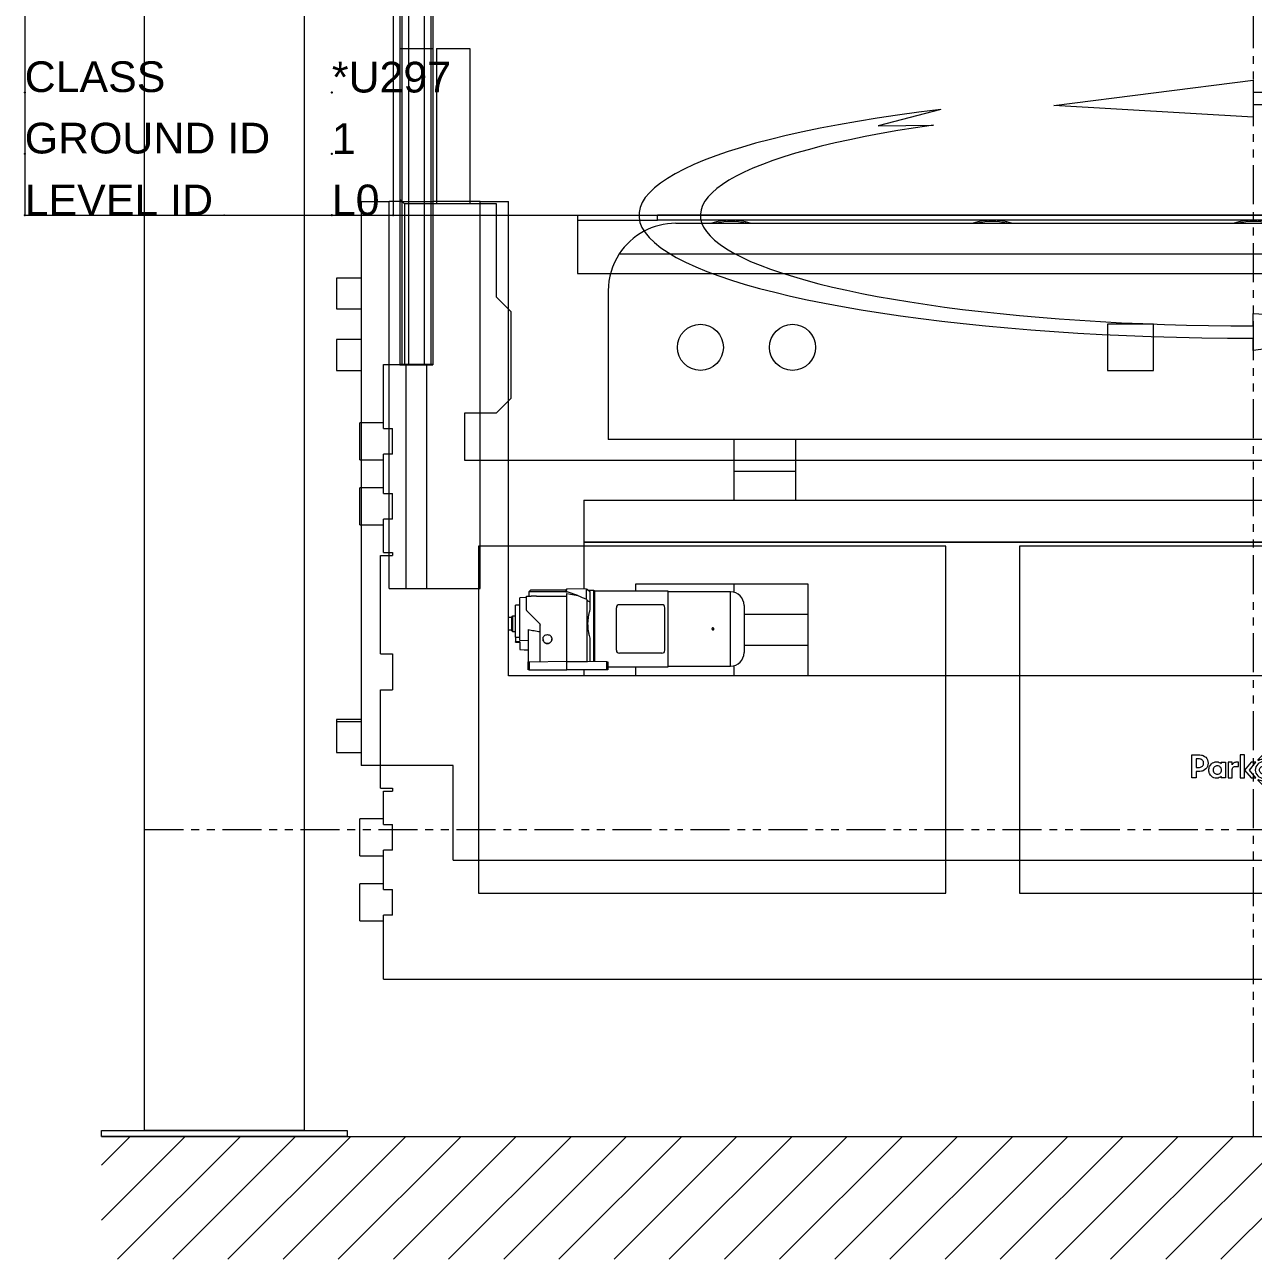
# Model space of a CAD drawing. Header units: inches. Extents: x 1381 to 8971, y 493 to 2599.
# Drawn here: x 7664.4 to 7864.4, y 620.2 to 821.3 of the extents above; entities that cross this region are included whole.
import ezdxf
from ezdxf.enums import TextEntityAlignment as Align

# ---------------------------------------------------------------- set-up
doc = ezdxf.new("R2010")
doc.units = ezdxf.units.IN
doc.header["$MEASUREMENT"] = 0
doc.linetypes.add('PHANTOM', pattern=[12.7, 6.35, -1.27, 1.27, -1.27, 1.27, -1.27])
for name, color, linetype in [('PK24-EQUIPMENT', 150, 'Continuous'), ('PK24-LOGO', 7, 'Continuous'), ('PK24E', 7, 'Continuous'), ('PK24E-DATA', 7, 'Continuous'), ('PK24E-STRUCT-CONCRETE', 7, 'Continuous'), ('PK24E-STRUCT-STEEL', 254, 'Continuous')]:
    doc.layers.add(name, color=color, linetype=linetype)
for name, color, linetype, true_color in [('PK24-SYS-ROOM', 8, 'Continuous', 0x808080), ('PK24E-COMP-PALLET', 132, 'Continuous', 0x00b7c8), ('PK24E-HELPER', 253, 'PHANTOM', 0xa1a1a1), ('PK24E-SYS-LIFT', 31, 'Continuous', 0xffcc5a), ('PK24E-SYS-SHELF', 31, 'Continuous', 0xffcc5a)]:
    doc.layers.add(name, color=color, linetype=linetype, true_color=true_color)
doc.layers.add('PK24E-TTARROW', color=20, linetype='Continuous', lineweight=20, true_color=0xf54b32)
doc.styles.add('Impact', font='impact.ttf', dxfattribs={"height": 5})
doc.styles.get("Standard").update_dxf_attribs({"font": 'arial.ttf'})

# ---------------------------------------------------------------- blocks, each defined once
blk = doc.blocks.new('ROOM-INFODISP--FRONT-COMP-PK24')
blk.add_point((0, 0))
blk = doc.blocks.new('ROOM-LIGHT--FRONT-COMP-PK24')
at = {"layer": 'PK24-EQUIPMENT', "color": 3, "lineweight": 5}
for p, q in [((-33.24, 248.24), (-42.08, 239.4)), ((-42.08, 239.4), (-33.24, 248.24)), ((-15.92, 239.4), (-24.76, 248.24)), ((-24.76, 248.24), (-15.92, 239.4)), ((-42.08, 230.92), (-33.24, 222.08)), ((-33.24, 222.08), (-42.08, 230.92)), ((-24.76, 222.08), (-15.92, 230.92)), ((-15.92, 230.92), (-24.76, 222.08))]:
    blk.add_line(p, q, dxfattribs=at)
for centre, start, end in [((-29, 244), 45, 135), ((-29, 244), 45, 135), ((-37.84, 235.16), 135, 225), ((-37.84, 235.16), 135, 225), ((-20.16, 235.16), 315, 45), ((-20.16, 235.16), 315, 45), ((-29, 226.32), 225, 315), ((-29, 226.32), 225, 315)]:
    blk.add_arc(centre, 6, start, end, dxfattribs=at)
at = {"layer": 'PK24E-HELPER'}
blk.add_point((0, 0), dxfattribs=at)
blk = doc.blocks.new('*U6')
for p in [(0, 14.29), (50, 14.29), (0, 4.29), (0, 4.29), (50, 4.29), (50, 4.29), (0, -5.71), (50, -5.71)]:
    blk.add_point(p)
blk = doc.blocks.new('*U7')
at = {"layer": 'PK24-SYS-ROOM', "lineweight": 5}
for points in [[(-200, 0), (200, 0), (200, 260), (-200, 260)], [(-140, 0), (140, 0), (140, 210), (-140, 210)]]:
    blk.add_lwpolyline(points, close=True, dxfattribs=at)
for name in ['ROOM-LIGHT--FRONT-COMP-PK24', 'ROOM-INFODISP--FRONT-COMP-PK24']:
    blk.add_blockref(name, (-140, 0), dxfattribs=at)
at = {"layer": 'PK24E-DATA', "lineweight": 5}
blk.add_blockref('*U6', (-200, 5.71), dxfattribs=at)
at = {"layer": 'PK24-SYS-ROOM', "color": 3, "lineweight": 5, "style": 'Impact'}
blk.add_attdef('ROOMNO', text='', height=10, dxfattribs=at).set_placement((178.82, 230), align=Align.CENTER)
at = {"layer": 'PK24E-DATA', "lineweight": 5, "char_height": 5, "attachment_point": 7}
for s, insert in [('CLASS', (-200, 20)), ('GROUND ID', (-200, 10)), ('LEVEL ID', (-200, 0))]:
    blk.add_mtext_dynamic_manual_height_columns(s, width=50, gutter_width=50, heights=[0], dxfattribs=dict(at, insert=insert))
at = {"layer": 'PK24E-DATA', "lineweight": 5}
for tag, p in [('COMP_TYPE', (-150, 20)), ('GROUND_ID', (-150, 10)), ('LEVEL_ID', (-150, 0))]:
    blk.add_attdef(tag, p, '', height=5, dxfattribs=at)
blk = doc.blocks.new('TTARROW---TOP-DECOR-PK24')
at = {"layer": 'PK24E-TTARROW', "lineweight": 5}
for points in [[(0, 90), (0, 80), (-32.49, 89.27), (0, 110), (0, 100, -0.763437), (50.85, -86.11), (61.06, -72.77), (52.06, -73.42, 0.73095)], [(0, -90), (0, -80), (32.49, -89.27), (0, -110), (0, -100, -0.763437), (-50.85, 86.11), (-61.06, 72.77), (-52.06, 73.42, 0.73095)]]:
    blk.add_lwpolyline(points, format="xyb", close=True, dxfattribs=at)
blk = doc.blocks.new('ELIFTTT-TT--BACK-COMP-PKE24')
at = {"layer": 'PK24E-SYS-LIFT', "lineweight": 5}
for p, q in [((-94, -1.3), (94, -1.3)), ((-103.22, -6.3), (103.22, -6.3)), ((-105, -12.3), (-105, -36.5)), ((-23.75, -17.75), (-23.75, -25.25)), ((-16.25, -17.75), (-23.75, -17.75)), ((-16.25, -25.25), (-16.25, -17.75)), ((-23.75, -25.25), (-16.25, -25.25)), ((105, -36.5), (-105, -36.5)), ((-84.5, -41.7), (-84.5, -36.5)), ((-74.5, -36.5), (-74.5, -41.7)), ((-74.5, -41.7), (-84.5, -41.7)), ((-84.5, -46.4), (-84.5, -41.7)), ((-74.5, -41.7), (-74.5, -46.4)), ((-109, -46.4), (-109, -53.2)), ((-109, -46.4), (-84.5, -46.4)), ((-84.5, -46.4), (-74.5, -46.4)), ((-74.5, -46.4), (-64.86, -46.4)), ((-64.86, -46.4), (64.86, -46.4)), ((109, -53.2), (-109, -53.2))]:
    blk.add_line(p, q, dxfattribs=at)
for centre in [(-90, -21.5), (-75, -21.5)]:
    blk.add_circle(centre, 3.75, dxfattribs=at)
for centre, radius, start, end in [((-94, -12.3), 11, 90, 146.9443), ((-85, -10.8), 10, 71.8051, 108.1949), ((-85, -10.8), 9.8, 75.7866, 104.2134), ((-42.5, -10.8), 10, 71.8051, 108.1949), ((-42.5, -10.8), 9.8, 75.7866, 104.2134), ((0, -10.8), 10, 71.8051, 108.1949), ((0, -10.8), 9.8, 75.7866, 104.2134), ((-94, -12.3), 11, 146.9443, 180)]:
    blk.add_arc(centre, radius, start, end, dxfattribs=at)
blk = doc.blocks.new('LOGO----DECOR-PK24')
at = {"layer": 'PK24-LOGO', "lineweight": 5}
for p, q in [((-10, 2.13), (-8.71, 2.13)), ((-10, -1.62), (-10, 2.13)), ((-8.71, 2.13), (-8.43, 2.11)), ((-8.43, 2.11), (-8.3, 2.07)), ((-8.3, 2.07), (-8.17, 2.03)), ((-8.17, 2.03), (-7.94, 1.9)), ((-1.42, 2.13), (-2.13, 2.13)), ((-2.13, 2.13), (-2.13, -1.62)), ((-1.42, -1.62), (-1.42, 2.13)), ((0.79, 1.37), (1.61, 2.19)), ((1.61, 2.19), (1.67, 2.21)), ((1.67, 2.21), (1.73, 2.19)), ((1.73, 2.19), (2.54, 1.37)), ((3.31, 2.13), (4.01, 2.13)), ((3.31, -1.62), (3.31, 2.13)), ((4.01, 2.13), (4.01, -1.62)), ((-9.29, 1.47), (-9.29, 0.11)), ((-8.76, 1.47), (-9.29, 1.47)), ((-9.29, 0.11), (-8.76, 0.11)), ((-8.61, 1.46), (-8.76, 1.47)), ((-8.76, 0.11), (-8.61, 0.13)), ((-8.48, 1.42), (-8.61, 1.46)), ((-8.61, 0.13), (-8.48, 0.17)), ((-8.36, 1.35), (-8.48, 1.42)), ((-8.48, 0.17), (-8.36, 0.23)), ((-8.26, 1.27), (-8.36, 1.35)), ((-8.36, 0.23), (-8.26, 0.31)), ((-8.19, 1.17), (-8.26, 1.27)), ((-8.26, 0.31), (-8.19, 0.41)), ((-8.13, 1.05), (-8.19, 1.17)), ((-8.19, 0.41), (-8.13, 0.53)), ((-8.09, 0.93), (-8.13, 1.05)), ((-8.13, 0.53), (-8.09, 0.66)), ((-8.08, 0.79), (-8.09, 0.93)), ((-8.09, 0.66), (-8.08, 0.79)), ((-7.94, 1.9), (-7.74, 1.74)), ((-7.74, 1.74), (-7.58, 1.55)), ((-7.58, 0.04), (-7.74, -0.16)), ((-7.58, 1.55), (-7.46, 1.32)), ((-7.46, 0.27), (-7.58, 0.04)), ((-7.46, 1.32), (-7.38, 1.06)), ((-7.38, 0.52), (-7.46, 0.27)), ((-7.38, 1.06), (-7.36, 0.79)), ((-7.36, 0.79), (-7.38, 0.52)), ((-7.19, -0.02), (-7.16, 0.13)), ((-7.16, 0.13), (-7.11, 0.26)), ((-7.11, 0.26), (-6.98, 0.49)), ((-6.98, 0.49), (-6.82, 0.68)), ((-6.82, 0.68), (-6.62, 0.82)), ((-6.62, 0.82), (-6.41, 0.92)), ((-6.42, 0.06), (-6.48, -0.05)), ((-6.33, 0.17), (-6.42, 0.06)), ((-6.41, 0.92), (-6.19, 0.98)), ((-6.23, 0.25), (-6.33, 0.17)), ((-6.11, 0.31), (-6.23, 0.25)), ((-6.19, 0.98), (-5.97, 1)), ((-5.98, 0.35), (-6.11, 0.31)), ((-5.84, 0.36), (-5.98, 0.35)), ((-5.97, 1), (-5.74, 0.98)), ((-5.71, 0.35), (-5.84, 0.36)), ((-5.74, 0.98), (-5.53, 0.92)), ((-5.58, 0.31), (-5.71, 0.35)), ((-5.47, 0.24), (-5.58, 0.31)), ((-5.53, 0.92), (-5.35, 0.82)), ((-5.37, 0.16), (-5.47, 0.24)), ((-5.29, 0.06), (-5.37, 0.16)), ((-5.35, 0.82), (-5.21, 0.7)), ((-5.23, -0.06), (-5.29, 0.06)), ((-5.21, 0.7), (-5.21, 0.95)), ((-5.21, 0.95), (-4.5, 0.95)), ((-4.5, 0.95), (-4.5, -1.62)), ((-3.41, 0.95), (-4.11, 0.95)), ((-4.11, 0.95), (-4.11, -1.62)), ((-3.41, 0.53), (-3.41, 0.95)), ((-3.36, 0.62), (-3.41, 0.53)), ((-3.37, -0.03), (-3.32, 0.06)), ((-3.29, 0.71), (-3.36, 0.62)), ((-3.32, 0.06), (-3.26, 0.13)), ((-3.22, 0.78), (-3.29, 0.71)), ((-3.26, 0.13), (-3.19, 0.19)), ((-3.14, 0.84), (-3.22, 0.78)), ((-3.19, 0.19), (-3.11, 0.23)), ((-3.05, 0.89), (-3.14, 0.84)), ((-3.11, 0.23), (-3.02, 0.26)), ((-2.94, 0.92), (-3.05, 0.89)), ((-3.02, 0.26), (-2.92, 0.27)), ((-2.83, 0.94), (-2.94, 0.92)), ((-2.92, 0.27), (-2.42, 0.27)), ((-2.7, 0.95), (-2.83, 0.94)), ((-2.42, 0.95), (-2.7, 0.95)), ((-2.42, 0.27), (-2.42, 0.95)), ((-0.37, 0.95), (-1.42, -0.33)), ((-0.61, -0.33), (0.44, 0.95)), ((0.44, 0.95), (-0.37, 0.95)), ((0.44, 0.19), (0.36, -0.06)), ((0.56, 0.41), (0.44, 0.19)), ((0.72, 0.61), (0.56, 0.41)), ((0.92, 0.77), (0.72, 0.61)), ((0.77, 1.32), (0.79, 1.37)), ((0.78, 1.26), (0.77, 1.32)), ((0.81, 1.24), (0.78, 1.26)), ((0.85, 1.23), (0.81, 1.24)), ((0.89, 1.24), (0.85, 1.23)), ((1.07, 1.32), (0.89, 1.24)), ((1.15, 0.9), (0.92, 0.77)), ((1.27, 1.37), (1.07, 1.32)), ((1.07, -0.08), (1.13, 0.03)), ((1.13, 0.03), (1.21, 0.12)), ((1.4, 0.98), (1.15, 0.9)), ((1.21, 0.12), (1.3, 0.2)), ((1.46, 1.41), (1.27, 1.37)), ((1.3, 0.2), (1.41, 0.26)), ((1.67, 1), (1.4, 0.98)), ((1.41, 0.26), (1.54, 0.3)), ((1.67, 1.42), (1.46, 1.41)), ((1.54, 0.3), (1.67, 0.31)), ((1.87, 1.41), (1.67, 1.42)), ((1.94, 0.98), (1.67, 1)), ((1.67, 0.31), (1.8, 0.3)), ((1.8, 0.3), (1.92, 0.26)), ((2.07, 1.37), (1.87, 1.41)), ((1.92, 0.26), (2.03, 0.2)), ((2.19, 0.9), (1.94, 0.98)), ((2.03, 0.2), (2.13, 0.12)), ((2.26, 1.32), (2.07, 1.37)), ((2.13, 0.12), (2.2, 0.03)), ((2.41, 0.77), (2.19, 0.9)), ((2.2, 0.03), (2.26, -0.08)), ((2.45, 1.24), (2.26, 1.32)), ((2.61, 0.61), (2.41, 0.77)), ((2.48, 1.23), (2.45, 1.24)), ((2.52, 1.24), (2.48, 1.23)), ((2.55, 1.26), (2.52, 1.24)), ((2.54, 1.37), (2.57, 1.32)), ((2.57, 1.32), (2.55, 1.26)), ((2.78, 0.41), (2.61, 0.61)), ((2.9, 0.19), (2.78, 0.41)), ((2.98, -0.06), (2.9, 0.19)), ((4.37, -0.02), (4.4, 0.13)), ((4.4, 0.13), (4.45, 0.26)), ((4.45, 0.26), (4.58, 0.49)), ((4.58, 0.49), (4.74, 0.68)), ((4.74, 0.68), (4.93, 0.82)), ((4.93, 0.82), (5.15, 0.92)), ((5.14, 0.06), (5.08, -0.05)), ((5.23, 0.17), (5.14, 0.06)), ((5.15, 0.92), (5.37, 0.98)), ((5.33, 0.25), (5.23, 0.17)), ((5.45, 0.31), (5.33, 0.25)), ((5.37, 0.98), (5.59, 1)), ((5.58, 0.35), (5.45, 0.31)), ((5.72, 0.36), (5.58, 0.35)), ((5.59, 1), (5.82, 0.98)), ((5.85, 0.35), (5.72, 0.36)), ((5.82, 0.98), (6.03, 0.92)), ((5.98, 0.31), (5.85, 0.35)), ((6.09, 0.24), (5.98, 0.31)), ((6.03, 0.92), (6.21, 0.82)), ((6.19, 0.16), (6.09, 0.24)), ((6.27, 0.06), (6.19, 0.16)), ((6.21, 0.82), (6.35, 0.7)), ((6.32, -0.06), (6.27, 0.06)), ((6.35, 0.7), (6.35, 0.95)), ((6.35, 0.95), (7.06, 0.95)), ((7.06, 0.95), (7.06, -1.62)), ((8.33, -1.51), (7.31, 0.95)), ((7.31, 0.95), (8.05, 0.95)), ((8.05, 0.95), (8.68, -0.63)), ((10, 0.95), (8.51, -2.81)), ((8.68, -0.63), (9.27, 0.95)), ((9.27, 0.95), (10, 0.95)), ((-9.29, -1.62), (-10, -1.62)), ((-8.71, -0.55), (-9.29, -0.55)), ((-9.29, -0.55), (-9.29, -1.62)), ((-8.43, -0.52), (-8.71, -0.55)), ((-8.3, -0.49), (-8.43, -0.52)), ((-8.17, -0.44), (-8.3, -0.49)), ((-7.94, -0.32), (-8.17, -0.44)), ((-7.74, -0.16), (-7.94, -0.32)), ((-7.22, -0.33), (-7.21, -0.17)), ((-7.21, -0.5), (-7.22, -0.33)), ((-7.21, -0.17), (-7.19, -0.02)), ((-7.19, -0.65), (-7.21, -0.5)), ((-7.16, -0.79), (-7.19, -0.65)), ((-7.1, -0.92), (-7.16, -0.79)), ((-6.97, -1.15), (-7.1, -0.92)), ((-6.81, -1.34), (-6.97, -1.15)), ((-6.62, -1.48), (-6.81, -1.34)), ((-6.41, -1.59), (-6.62, -1.48)), ((-6.52, -0.18), (-6.53, -0.33)), ((-6.53, -0.33), (-6.52, -0.47)), ((-6.48, -0.05), (-6.52, -0.18)), ((-6.52, -0.47), (-6.48, -0.6)), ((-6.48, -0.6), (-6.42, -0.72)), ((-6.42, -0.72), (-6.33, -0.82)), ((-6.19, -1.65), (-6.41, -1.59)), ((-6.33, -0.82), (-6.23, -0.9)), ((-6.23, -0.9), (-6.11, -0.97)), ((-5.98, -1.67), (-6.19, -1.65)), ((-6.11, -0.97), (-5.98, -1.01)), ((-5.98, -1.01), (-5.84, -1.02)), ((-5.74, -1.65), (-5.98, -1.67)), ((-5.84, -1.02), (-5.71, -1.01)), ((-5.53, -1.57), (-5.74, -1.65)), ((-5.71, -1.01), (-5.58, -0.97)), ((-5.58, -0.97), (-5.47, -0.9)), ((-5.35, -1.47), (-5.53, -1.57)), ((-5.47, -0.9), (-5.37, -0.82)), ((-5.37, -0.82), (-5.29, -0.72)), ((-5.21, -1.33), (-5.35, -1.47)), ((-5.29, -0.72), (-5.23, -0.6)), ((-5.2, -0.19), (-5.23, -0.06)), ((-5.23, -0.6), (-5.2, -0.47)), ((-5.21, -1.62), (-5.21, -1.33)), ((-5.21, -1.33), (-5.21, -1.33)), ((-4.5, -1.62), (-5.21, -1.62)), ((-5.19, -0.33), (-5.2, -0.19)), ((-5.2, -0.47), (-5.19, -0.33)), ((-4.11, -1.62), (-3.41, -1.62)), ((-3.41, -0.21), (-3.4, -0.12)), ((-3.41, -1.62), (-3.41, -0.21)), ((-3.4, -0.12), (-3.37, -0.03)), ((-2.13, -1.62), (-1.42, -1.62)), ((-1.42, -0.33), (-0.37, -1.62)), ((0.44, -1.62), (-0.61, -0.33)), ((-0.37, -1.62), (0.44, -1.62)), ((0.36, -0.06), (0.33, -0.33)), ((0.33, -0.33), (0.36, -0.6)), ((0.36, -0.6), (0.44, -0.85)), ((0.44, -0.85), (0.56, -1.08)), ((0.56, -1.08), (0.72, -1.28)), ((0.72, -1.28), (0.92, -1.44)), ((0.77, -1.98), (0.78, -1.93)), ((0.79, -2.04), (0.77, -1.98)), ((0.78, -1.93), (0.81, -1.9)), ((0.81, -1.9), (0.85, -1.89)), ((0.85, -1.89), (0.89, -1.9)), ((0.89, -1.9), (1.07, -1.98)), ((0.92, -1.44), (1.15, -1.56)), ((1.02, -0.33), (1.03, -0.2)), ((1.03, -0.46), (1.02, -0.33)), ((1.03, -0.2), (1.07, -0.08)), ((1.07, -0.59), (1.03, -0.46)), ((1.13, -0.7), (1.07, -0.59)), ((1.07, -1.98), (1.27, -2.04)), ((1.21, -0.79), (1.13, -0.7)), ((1.15, -1.56), (1.4, -1.64)), ((1.3, -0.87), (1.21, -0.79)), ((1.41, -0.93), (1.3, -0.87)), ((1.4, -1.64), (1.67, -1.67)), ((1.54, -0.97), (1.41, -0.93)), ((1.67, -0.98), (1.54, -0.97)), ((1.8, -0.97), (1.67, -0.98)), ((1.67, -1.67), (1.94, -1.64)), ((1.92, -0.93), (1.8, -0.97)), ((2.03, -0.87), (1.92, -0.93)), ((1.94, -1.64), (2.19, -1.56)), ((2.13, -0.79), (2.03, -0.87)), ((2.07, -2.04), (2.26, -1.98)), ((2.2, -0.7), (2.13, -0.79)), ((2.19, -1.56), (2.41, -1.44)), ((2.26, -0.59), (2.2, -0.7)), ((2.26, -0.08), (2.3, -0.2)), ((2.3, -0.46), (2.26, -0.59)), ((2.26, -1.98), (2.45, -1.9)), ((2.3, -0.2), (2.31, -0.33)), ((2.31, -0.33), (2.3, -0.46)), ((2.41, -1.44), (2.61, -1.28)), ((2.45, -1.9), (2.48, -1.89)), ((2.48, -1.89), (2.52, -1.9)), ((2.52, -1.9), (2.55, -1.93)), ((2.57, -1.98), (2.54, -2.04)), ((2.55, -1.93), (2.57, -1.98)), ((2.61, -1.28), (2.78, -1.08)), ((2.78, -1.08), (2.9, -0.85)), ((2.9, -0.85), (2.98, -0.6)), ((3, -0.33), (2.98, -0.06)), ((2.98, -0.6), (3, -0.33)), ((4.01, -1.62), (3.31, -1.62)), ((4.34, -0.17), (4.37, -0.02)), ((4.34, -0.33), (4.34, -0.17)), ((4.34, -0.5), (4.34, -0.33)), ((4.37, -0.65), (4.34, -0.5)), ((4.4, -0.79), (4.37, -0.65)), ((4.46, -0.92), (4.4, -0.79)), ((4.59, -1.15), (4.46, -0.92)), ((4.75, -1.34), (4.59, -1.15)), ((4.94, -1.48), (4.75, -1.34)), ((5.15, -1.59), (4.94, -1.48)), ((5.04, -0.18), (5.03, -0.33)), ((5.03, -0.33), (5.04, -0.47)), ((5.08, -0.05), (5.04, -0.18)), ((5.04, -0.47), (5.08, -0.6)), ((5.08, -0.6), (5.14, -0.72)), ((5.14, -0.72), (5.23, -0.82)), ((5.37, -1.65), (5.15, -1.59)), ((5.23, -0.82), (5.33, -0.9)), ((5.33, -0.9), (5.45, -0.97)), ((5.58, -1.67), (5.37, -1.65)), ((5.45, -0.97), (5.58, -1.01)), ((5.58, -1.01), (5.72, -1.02)), ((5.81, -1.65), (5.58, -1.67)), ((5.72, -1.02), (5.85, -1.01)), ((6.03, -1.57), (5.81, -1.65)), ((5.85, -1.01), (5.98, -0.97)), ((5.98, -0.97), (6.09, -0.9)), ((6.21, -1.47), (6.03, -1.57)), ((6.09, -0.9), (6.19, -0.82)), ((6.19, -0.82), (6.27, -0.72)), ((6.35, -1.33), (6.21, -1.47)), ((6.27, -0.72), (6.32, -0.6)), ((6.36, -0.19), (6.32, -0.06)), ((6.32, -0.6), (6.36, -0.47)), ((6.35, -1.62), (6.35, -1.33)), ((6.35, -1.33), (6.35, -1.33)), ((7.06, -1.62), (6.35, -1.62)), ((6.37, -0.33), (6.36, -0.19)), ((6.36, -0.47), (6.37, -0.33)), ((7.8, -2.81), (8.33, -1.51)), ((1.61, -2.85), (0.79, -2.04)), ((1.27, -2.04), (1.46, -2.07)), ((1.46, -2.07), (1.67, -2.09)), ((1.67, -2.88), (1.61, -2.85)), ((1.67, -2.09), (1.87, -2.07)), ((1.73, -2.85), (1.67, -2.88)), ((2.54, -2.04), (1.73, -2.85)), ((1.87, -2.07), (2.07, -2.04)), ((8.51, -2.81), (7.8, -2.81))]:
    blk.add_line(p, q, dxfattribs=at)
blk = doc.blocks.new('ELIFTTT-CHASIS--BACK-COMP-PKE24')
at = {"layer": 'PK24E-SYS-LIFT', "lineweight": 5}
for p, q in [((-145.25, 2.25), (-145.25, -89.6)), ((-145.25, 2.25), (-140.65, 2.25)), ((-140.65, -60.75), (-140.65, 2.25)), ((-138.95, 2.25), (-140.65, 2.25)), ((-138.95, 2.25), (-138.95, -24.25)), ((-138.95, 2.25), (-138.62, 2.25)), ((-138.62, 2.25), (-138.62, -24.25)), ((-138.62, 2.25), (-137.52, 2.25)), ((-137.52, 2.25), (-137.52, -24.25)), ((-137.52, 2.25), (-134.98, 2.25)), ((-134.98, 2.25), (-134.98, -24.25)), ((-134.98, 2.25), (-133.88, 2.25)), ((-133.88, 2.25), (-133.88, -24.25)), ((-133.88, 2.25), (-133.55, 2.25)), ((-133.55, 2.25), (-133.55, -24.25)), ((-125.85, 2.25), (-133.55, 2.25)), ((-125.85, -60.75), (-125.85, 2.25)), ((-125.85, 2.25), (-121.25, 2.25)), ((-121.25, -75), (-121.25, 2.25)), ((-145.25, -10.25), (-149.25, -10.25)), ((-149.25, -10.25), (-149.25, -10.88)), ((-149.25, -10.88), (-149.25, -15.25)), ((-149.25, -15.25), (-145.25, -15.25)), ((-145.25, -20.25), (-149.25, -20.25)), ((-149.25, -20.25), (-149.25, -25.25)), ((-149.25, -25.25), (-145.25, -25.25)), ((-138.95, -24.25), (-138.62, -24.25)), ((-138.62, -24.25), (-137.52, -24.25)), ((-137.97, -24.33), (-137.97, -60.75)), ((-137.97, -24.33), (-134.53, -24.33)), ((-137.52, -24.25), (-134.98, -24.25)), ((-134.98, -24.25), (-133.88, -24.25)), ((-134.53, -60.75), (-134.53, -24.33)), ((-133.88, -24.25), (-133.55, -24.25)), ((-109, -53.2), (-109, -60.85)), ((-109, -53.2), (109, -53.2)), ((-100.5, -61.21), (-100.5, -60)), ((-100.5, -60), (-84.5, -60)), ((-84.5, -60), (-72.5, -60)), ((-84.5, -61.39), (-84.5, -60)), ((-72.5, -60), (-72.5, -65)), ((-140.65, -60.75), (-125.85, -60.75)), ((-118.3, -62.22), (-119.4, -62.28)), ((-119.4, -69.25), (-119.4, -62.28)), ((-118.3, -62), (-117.91, -62)), ((-118.3, -64.31), (-118.3, -62)), ((-117.61, -61), (-117.91, -61.3)), ((-117.91, -61.3), (-117.91, -62)), ((-111.91, -61.3), (-117.91, -61.3)), ((-117.91, -62), (-117.56, -62)), ((-117.61, -61), (-111.91, -61)), ((-116.66, -62), (-117.56, -62)), ((-116.66, -62), (-116.65, -62)), ((-116.65, -62), (-111.91, -62)), ((-111.69, -61.3), (-111.91, -61)), ((-111.75, -61), (-111.91, -61)), ((-111.91, -61), (-111.91, -61)), ((-111.91, -61.3), (-111.69, -61.3)), ((-111.91, -62), (-111.75, -62)), ((-111.75, -61), (-111.75, -60.8)), ((-108.55, -60.86), (-111.75, -60.8)), ((-111.75, -72.7), (-111.75, -61.6)), ((-111.75, -61.6), (-109.94, -61.93)), ((-109.94, -61.93), (-111.69, -61.3)), ((-108.55, -62.49), (-108.55, -60.86)), ((-108.55, -60.86), (-108.41, -60.86)), ((-108.41, -60.86), (-108, -61.27)), ((-107.35, -61.11), (-108.16, -61.11)), ((-108, -61.27), (-108, -62.95)), ((-107.35, -72.68), (-107.35, -61.11)), ((-95.25, -61.21), (-107.18, -61.21)), ((-107.18, -72.68), (-107.18, -61.21)), ((-95.25, -73.51), (-95.25, -61.21)), ((-85.1, -61.31), (-95.25, -61.31)), ((-85.1, -73.41), (-85.1, -61.31)), ((-119.4, -63.5), (-120.1, -63.5)), ((-120.1, -68.69), (-120.1, -63.5)), ((-108.41, -72.7), (-108.41, -62.7)), ((-108.41, -62.7), (-108, -62.95)), ((-108, -62.95), (-108, -64.28)), ((-103.68, -70.81), (-103.68, -63.91)), ((-96.28, -63.41), (-103.18, -63.41)), ((-95.78, -70.81), (-95.78, -63.91)), ((-82.9, -63.51), (-82.9, -71.21)), ((-120.7, -65.5), (-121.2, -65.5)), ((-120.6, -65.25), (-120.7, -65.35)), ((-120.7, -67.65), (-120.7, -65.35)), ((-120.1, -65.25), (-120.6, -65.25)), ((-120.6, -65.25), (-120.6, -67.75)), ((-72.5, -65), (-82.9, -65)), ((-72.5, -65), (-72.5, -70)), ((-121.25, -67.5), (-120.7, -67.5)), ((-120.7, -67.65), (-120.6, -67.75)), ((-120.6, -67.75), (-120.1, -67.75)), ((-118.05, -67.46), (-118.05, -72.71)), ((-116.1, -72.68), (-116.1, -66.76)), ((-114.9, -68.28), (-114.9, -68.28)), ((-120.1, -68.69), (-120.1, -69.43)), ((-120.1, -68.69), (-119.4, -68.69)), ((-119.4, -69.43), (-120.1, -69.43)), ((-120.1, -69.5), (-120.1, -69.43)), ((-120.1, -69.5), (-119.4, -69.5)), ((-118.05, -69.3), (-119.4, -69.25)), ((-119.4, -69.43), (-119.4, -70.7)), ((-114.9, -69.73), (-114.9, -69.73)), ((-108, -68.87), (-108, -72.67)), ((-82.9, -70), (-72.5, -70)), ((-72.5, -70), (-72.5, -75)), ((-119.4, -70.7), (-118.05, -70.77)), ((-119.4, -70.7), (-119.4, -70.72)), ((-119.4, -70.72), (-118.05, -70.79)), ((-96.28, -71.31), (-103.18, -71.31)), ((-118.05, -74), (-118.05, -72.71)), ((-117.85, -74), (-118.05, -74)), ((-117.85, -72.71), (-111.75, -72.6)), ((-117.85, -72.71), (-117.85, -74)), ((-117.85, -74), (-111.75, -74)), ((-108.41, -72.7), (-111.75, -72.7)), ((-111.75, -74), (-111.75, -72.7)), ((-105.25, -74), (-111.75, -74)), ((-109, -74), (-109, -75)), ((-108.4, -72.66), (-108.41, -72.7)), ((-105.25, -72.71), (-108.4, -72.66)), ((-105.25, -74), (-105.25, -72.71)), ((-105.05, -74), (-105.25, -74)), ((-105.05, -72.72), (-105.05, -74)), ((-105.05, -73.51), (-95.25, -73.51)), ((-100.5, -75), (-100.5, -73.51)), ((-95.25, -73.41), (-85.1, -73.41)), ((-84.5, -75), (-84.5, -73.32)), ((121.25, -75), (-121.25, -75)), ((-145.25, -82.1), (-149.25, -82.1)), ((-149.25, -82.1), (-149.25, -82.5)), ((-145.25, -82.5), (-149.25, -82.5)), ((-149.25, -82.5), (-149.25, -87.5)), ((-149.25, -87.5), (-145.25, -87.5)), ((-130.25, -89.6), (-145.25, -89.6)), ((-130.25, -105), (-130.25, -89.6)), ((-130.25, -105), (145.25, -105))]:
    blk.add_line(p, q, dxfattribs=at)
at = {"layer": 'PK24E-SYS-LIFT', "lineweight": 5, "flags": 128}
for points in [[(-118.28, -64.38), (-117.6, -65.05), (-116.93, -65.73), (-116.25, -66.41)], [(-118.05, -72.71), (-118.05, -72.71), (-118.04, -72.71), (-118.02, -72.71), (-117.99, -72.71), (-117.96, -72.71), (-117.93, -72.71), (-117.89, -72.71), (-117.85, -72.71)], [(-105.25, -72.71), (-105.21, -72.71), (-105.17, -72.71), (-105.14, -72.72), (-105.11, -72.72), (-105.08, -72.72), (-105.06, -72.72), (-105.05, -72.72), (-105.05, -72.72)]]:
    blk.add_lwpolyline(points, dxfattribs=at)
at = {"layer": 'PK24E-SYS-LIFT', "lineweight": 5}
for centre, radius, start, end in [((-107.35, -61.31), 0.2, 30, 90), ((-85.1, -63.51), 2.2, 0, 90), ((-103.18, -63.91), 0.5, 90, 180), ((-96.28, -63.91), 0.5, 0, 90), ((-103.18, -70.81), 0.5, 180, 270), ((-96.28, -70.81), 0.5, 270, 0), ((-85.1, -71.21), 2.2, 270, 0)]:
    blk.add_arc(centre, radius, start, end, dxfattribs=at)
for centre, major_axis, ratio, start_param, end_param in [((-27.64, -69.05), (106.42, -23.57), 0.150741, 3.862325, 3.882718), ((-85.52, -70.13), (28.08, -28.08), 0.326919, 4.134793, 4.142283), ((-87.96, -67.36), (-0.161, 0), 0.994522, 3.141593, 6.283185), ((-87.96, -67.36), (-0.161, 0), 0.994522, 0, 3.141593)]:
    blk.add_ellipse(centre, major_axis=major_axis, ratio=ratio, start_param=start_param, end_param=end_param, dxfattribs=at)
for points, knots in [([(-118.3, -64.31), (-118.3, -64.32), (-118.3, -64.35), (-118.28, -64.37), (-118.28, -64.38)], [0, 0, 0, 0, 0.487803, 1, 1, 1, 1]), ([(-108, -64.28), (-108.05, -64.45), (-108.16, -64.79), (-108.27, -65.32), (-108.33, -65.86), (-108.36, -66.32), (-108.35, -66.8), (-108.32, -67.28), (-108.25, -67.85), (-108.14, -68.38), (-108.04, -68.72), (-108, -68.87)], [0, 0, 0, 0, 0.128215, 0.244927, 0.36199, 0.478667, 0.540522, 0.659754, 0.7794, 0.898676, 1, 1, 1, 1]), ([(-121.25, -65.51), (-121.24, -65.51), (-121.21, -65.5), (-121.2, -65.5), (-121.2, -65.5)], [0, 0, 0, 0, 0.460988, 1, 1, 1, 1]), ([(-118.05, -67.46), (-117.73, -67.52), (-117.08, -67.64), (-116.43, -67.74), (-116.1, -67.78)], [0, 0, 0, 0, 0.499807, 1, 1, 1, 1]), ([(-116.25, -66.41), (-116.21, -66.45), (-116.14, -66.54), (-116.1, -66.67), (-116.1, -66.74), (-116.1, -66.76)], [0, 0, 0, 0, 0.432931, 0.865827, 1, 1, 1, 1]), ([(-114.39, -69.51), (-114.33, -69.44), (-114.21, -69.29), (-114.16, -69), (-114.21, -68.72), (-114.37, -68.47), (-114.62, -68.31), (-114.9, -68.26), (-115.19, -68.31), (-115.43, -68.47), (-115.59, -68.71), (-115.64, -69), (-115.59, -69.28), (-115.43, -69.53), (-115.19, -69.69), (-114.9, -69.74), (-114.61, -69.69), (-114.46, -69.57), (-114.39, -69.51)], [0, 0, 0, 0, 0.062566, 0.125038, 0.187434, 0.24981, 0.31224, 0.374781, 0.437368, 0.499881, 0.562323, 0.624738, 0.687185, 0.749701, 0.812262, 0.874783, 0.937283, 1, 1, 1, 1]), ([(-87.8, -67.36), (-87.8, -67.34), (-87.81, -67.3), (-87.83, -67.26), (-87.87, -67.22), (-87.92, -67.2), (-87.98, -67.19), (-88.03, -67.21), (-88.08, -67.24), (-88.11, -67.29), (-88.12, -67.33), (-88.12, -67.35), (-88.12, -67.36)], [0, 0, 0, 0, 0.106425, 0.212833, 0.319705, 0.427399, 0.535627, 0.64388, 0.751778, 0.859172, 0.966191, 1, 1, 1, 1]), ([(-88.12, -67.36), (-88.12, -67.37), (-88.12, -67.4), (-88.1, -67.44), (-88.06, -67.49), (-88.01, -67.51), (-87.96, -67.52), (-87.91, -67.51), (-87.86, -67.48), (-87.82, -67.44), (-87.8, -67.4), (-87.8, -67.37), (-87.8, -67.36)], [0, 0, 0, 0, 0.073306, 0.180029, 0.286864, 0.393943, 0.501463, 0.609456, 0.717734, 0.825837, 0.93326, 1, 1, 1, 1]), ([(-115.62, -69.07), (-115.62, -69.08), (-115.62, -69.16), (-115.56, -69.33), (-115.42, -69.53), (-115.21, -69.67), (-114.97, -69.74), (-114.73, -69.72), (-114.53, -69.63), (-114.43, -69.55), (-114.39, -69.51)], [0, 0, 0, 0, 0.009492, 0.159033, 0.308619, 0.458172, 0.607654, 0.757049, 0.906315, 1, 1, 1, 1]), ([(-114.39, -69.51), (-114.34, -69.45), (-114.23, -69.32), (-114.17, -69.13), (-114.18, -69.03), (-114.18, -69)], [0, 0, 0, 0, 0.428391, 0.856759, 1, 1, 1, 1]), ([(-114.19, -68.86), (-114.19, -68.85), (-114.2, -68.76), (-114.24, -68.67), (-114.29, -68.6), (-114.3, -68.6)], [0, 0, 0, 0, 0.070856, 0.930416, 1, 1, 1, 1])]:
    blk.add_open_spline(points, degree=3, knots=knots, dxfattribs=at)
at = {"layer": 'PK24-LOGO', "linetype": 'Continuous', "lineweight": 5}
blk.add_blockref('LOGO----DECOR-PK24', (0, -90), dxfattribs=at)
blk = doc.blocks.new('ELIFTTT---BACK-COMP-PKE24')
at = {"yscale": 0.2}
blk.add_blockref('TTARROW---TOP-DECOR-PK24', (0, 0), dxfattribs=at)
for name in ['ELIFTTT-CHASIS--BACK-COMP-PKE24', 'ELIFTTT-TT--BACK-COMP-PKE24']:
    blk.add_blockref(name, (0, 0))
blk = doc.blocks.new('PALLET--NOCAR-BACK-COMP-PKE24')
at = {"layer": 'PK24E-COMP-PALLET', "lineweight": 5}
for p, q in [((-110, 0), (-96.99, 0)), ((-110, 0), (-110, -0.8)), ((-96.99, -0.8), (-96.99, 0)), ((96.99, 0), (-96.99, 0)), ((-110, -0.8), (-96.99, -0.8)), ((-110, -0.8), (-110, -9.5)), ((96.99, -0.8), (-96.99, -0.8)), ((-110, -9.5), (110, -9.5))]:
    blk.add_line(p, q, dxfattribs=at)
blk = doc.blocks.new('*U38')
at = {"layer": 'PK24E-SYS-LIFT', "lineweight": 5}
for p, q in [((-138.95, 67.07), (-137.9, 67.07)), ((-138.95, 67.07), (-138.95, 42.55)), ((-138.95, 67.07), (-138.62, 67.07)), ((-138.62, 67.07), (-137.9, 67.07)), ((-137.9, 67.07), (-136.98, 67.07)), ((-137.9, 67.07), (-134.6, 67.07)), ((-136.98, 67.07), (-135.52, 67.07)), ((-135.52, 67.07), (-134.6, 67.07)), ((-134.6, 67.07), (-133.55, 67.07)), ((-134.6, 67.07), (-133.88, 67.07)), ((-133.88, 67.07), (-133.55, 67.07)), ((-133.55, 67.07), (-133.55, 41.75)), ((-132.95, 67.07), (-132.95, 41.75)), ((-132.95, 67.07), (-131.9, 67.07)), ((-132.95, 67.07), (-132.62, 67.07)), ((-132.62, 67.07), (-131.9, 67.07)), ((-131.9, 67.07), (-130.98, 67.07)), ((-131.9, 67.07), (-128.6, 67.07)), ((-130.98, 67.07), (-129.52, 67.07)), ((-129.52, 67.07), (-128.6, 67.07)), ((-128.6, 67.07), (-127.55, 67.07)), ((-128.6, 67.07), (-127.88, 67.07)), ((-127.88, 67.07), (-127.55, 67.07)), ((-127.55, 67.07), (-127.55, 41.75)), ((-138.95, 42.55), (-138.15, 41.75)), ((-138.15, 41.75), (-138.15, 15.6)), ((-123.18, 41.75), (-138.15, 41.75)), ((-123.18, 26.56), (-123.18, 41.75)), ((-120.81, 24.19), (-123.18, 26.56)), ((-120.81, 10.12), (-120.81, 24.19)), ((-141.6, 5.19), (-141.6, 15.6)), ((-141.6, 15.6), (-138.15, 15.6)), ((-123.18, 7.75), (-120.81, 10.12)), ((-141.6, 6.1), (-145.45, 6.1)), ((-145.45, 0.1), (-145.45, 6.1)), ((-128.35, 7.75), (-123.18, 7.75)), ((-128.35, 0), (-128.35, 7.75)), ((-141.6, 5.19), (-140.1, 5.19)), ((-140.1, 1.01), (-140.1, 5.19)), ((-145.45, 0.1), (-141.6, 0.1)), ((-140.1, 1.01), (-141.6, 1.01)), ((-141.6, -5.41), (-141.6, 1.01)), ((128.35, 0), (-128.35, 0)), ((-141.6, -4.5), (-145.45, -4.5)), ((-145.45, -7.5), (-145.45, -4.5)), ((-141.6, -5.41), (-140.1, -5.41)), ((-140.1, -9.59), (-140.1, -5.41)), ((-145.45, -10.5), (-145.45, -7.5)), ((-140.1, -9.59), (-141.6, -9.59)), ((-141.6, -15), (-141.6, -9.59)), ((-145.45, -10.5), (-141.6, -10.5)), ((-50.03, -14), (-126.1, -14)), ((-126.1, -14), (-126.1, -70.48)), ((-50.03, -70.48), (-50.03, -14)), ((38.03, -14), (-38.03, -14)), ((-38.03, -14), (-38.03, -70.48)), ((-142.1, -31.5), (-142.1, -15.5)), ((-142.1, -15.5), (-140.1, -15.5)), ((-141.6, -15), (-140.1, -15)), ((-140.1, -15), (-140.1, -15.5)), ((-142.1, -31.5), (-140.1, -31.5)), ((-140.1, -31.5), (-140.1, -37.38)), ((-142.1, -53.38), (-142.1, -37.38)), ((-142.1, -37.38), (-140.1, -37.38)), ((-142.1, -53.38), (-140.1, -53.38)), ((-141.6, -59.29), (-141.6, -53.88)), ((-141.6, -53.88), (-140.1, -53.88)), ((-140.1, -53.38), (-140.1, -53.88)), ((-141.6, -58.38), (-145.45, -58.38)), ((-145.45, -64.38), (-145.45, -58.38)), ((-141.6, -59.29), (-140.1, -59.29)), ((-140.1, -63.47), (-140.1, -59.29)), ((-140.1, -63.47), (-141.6, -63.47)), ((-141.6, -69.89), (-141.6, -63.47)), ((-145.45, -64.38), (-141.6, -64.38)), ((-141.6, -68.98), (-145.45, -68.98)), ((-145.45, -71.98), (-145.45, -68.98)), ((-141.6, -69.89), (-140.1, -69.89)), ((-140.1, -74.07), (-140.1, -69.89)), ((-145.45, -74.98), (-145.45, -71.98)), ((-126.1, -70.48), (-50.03, -70.48)), ((-38.03, -70.48), (38.03, -70.48)), ((-140.1, -74.07), (-141.6, -74.07)), ((-141.6, -84.48), (-141.6, -74.07)), ((-145.45, -74.98), (-141.6, -74.98)), ((-141.6, -84.48), (141.6, -84.48))]:
    blk.add_line(p, q, dxfattribs=at)
blk = doc.blocks.new('*U40')
at = {"layer": 'PK24E-STRUCT-CONCRETE', "lineweight": 5}
h = blk.add_hatch(dxfattribs=at)
h.set_pattern_fill('ANSI31', color=256, scale=2)
h.set_pattern_definition([(45, (-15040.825, -23141.8444), (-4.490128, 4.490128), [])])
h.paths.add_polyline_path([(-187.5, -150), (187.5, -150), (187.5, -170), (-187.5, -170)])
at = {"layer": 'PK24E-HELPER', "lineweight": 5}
for p, q in [((0, 478.05), (0, -150)), ((-180.5, 0), (180.5, 0)), ((-180.5, -100), (180.5, -100))]:
    blk.add_line(p, q, dxfattribs=at)
blk.add_point((-167.5, 0), dxfattribs=at)
at = {"layer": 'PK24E-STRUCT-CONCRETE', "lineweight": 5}
blk.add_line((-187.5, -150), (187.5, -150), dxfattribs=at)
at = {"layer": 'PK24E-STRUCT-STEEL', "lineweight": 5}
for points in [[(-180.5, 521.1), (-154.5, 521.1), (-154.5, -149), (-180.5, -149)], [(-187.5, -149), (-147.5, -149), (-147.5, -150), (-187.5, -150)]]:
    blk.add_lwpolyline(points, close=True, dxfattribs=at)
at = {"layer": 'PK24E-SYS-LIFT', "lineweight": 5}
for p, q in [((-138.95, 332.22), (-138.95, -24.33)), ((-138.62, 332.22), (-138.62, -24.33)), ((-137.52, 332.22), (-137.52, -24.33)), ((-134.98, 332.22), (-134.98, -24.33)), ((-133.88, 332.22), (-133.88, -24.33)), ((-133.55, 332.22), (-133.55, -24.33)), ((-138.95, -24.33), (-133.55, -24.33))]:
    blk.add_line(p, q, dxfattribs=at)
at = {"lineweight": 5}
blk.add_blockref('*U38', (0, -39.9), dxfattribs=at)
at = {"layer": 'PK24E', "lineweight": 5}
blk.add_blockref('PALLET--NOCAR-BACK-COMP-PKE24', (0, 0), dxfattribs=at)
at = {"layer": 'PK24E-SYS-SHELF', "lineweight": 5}
blk.add_blockref('ELIFTTT---BACK-COMP-PKE24', (0, 0), dxfattribs=at)

msp = doc.modelspace()

# ---------------------------------------------------------------- block references
at = {"layer": 'PK24E', "lineweight": 5}
msp.add_blockref('*U40', (7864.41, 790.22), dxfattribs=at)
ref = msp.add_blockref('*U7', (7864.41, 790.22), dxfattribs=at)
ref.add_attrib('COMP_TYPE', '*U297', (7714.41, 810.22), dxfattribs={"layer": 'PK24E-DATA', "lineweight": 5, "height": 5})
ref.add_attrib('GROUND_ID', '1', (7714.41, 800.22), dxfattribs={"layer": 'PK24E-DATA', "lineweight": 5, "height": 5})
ref.add_attrib('LEVEL_ID', 'L0', (7714.41, 790.22), dxfattribs={"layer": 'PK24E-DATA', "lineweight": 5, "height": 5})

doc.saveas('drawing.dxf')
